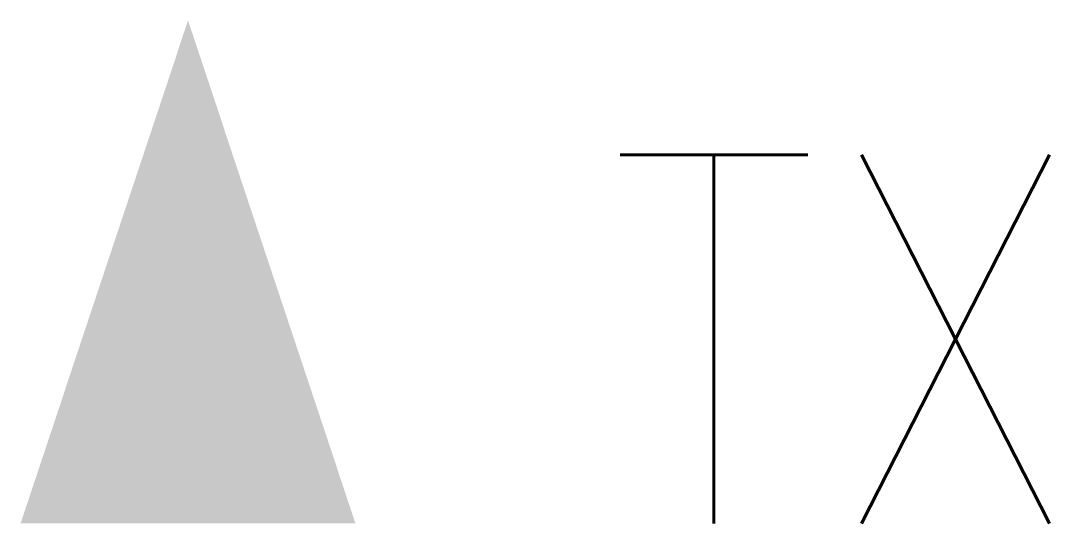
# Model space of a CAD drawing. Extents: x 344 to 350.14, y 216 to 219.
import ezdxf

# ---------------------------------------------------------------- set-up
doc = ezdxf.new("R2010")
doc.units = 0
doc.header["$LTSCALE"] = 6
doc.layers.add('1', color=7, linetype='CONTINUOUS')
doc.styles.get("Standard").update_dxf_attribs({"font": 'simplex', "width": 0.85})

msp = doc.modelspace()

# ---------------------------------------------------------------- linework, layer by layer
at = {"layer": '1', "color": 0}
msp.add_solid([(344, 216), (345, 219), (344, 216), (346, 216)], dxfattribs=at)

# ---------------------------------------------------------------- texts
at = {"layer": '1', "color": 0, "width": 0.85}
msp.add_attdef('TX', (347.5, 216), '', height=2.2, dxfattribs=at)

doc.saveas('drawing.dxf')
